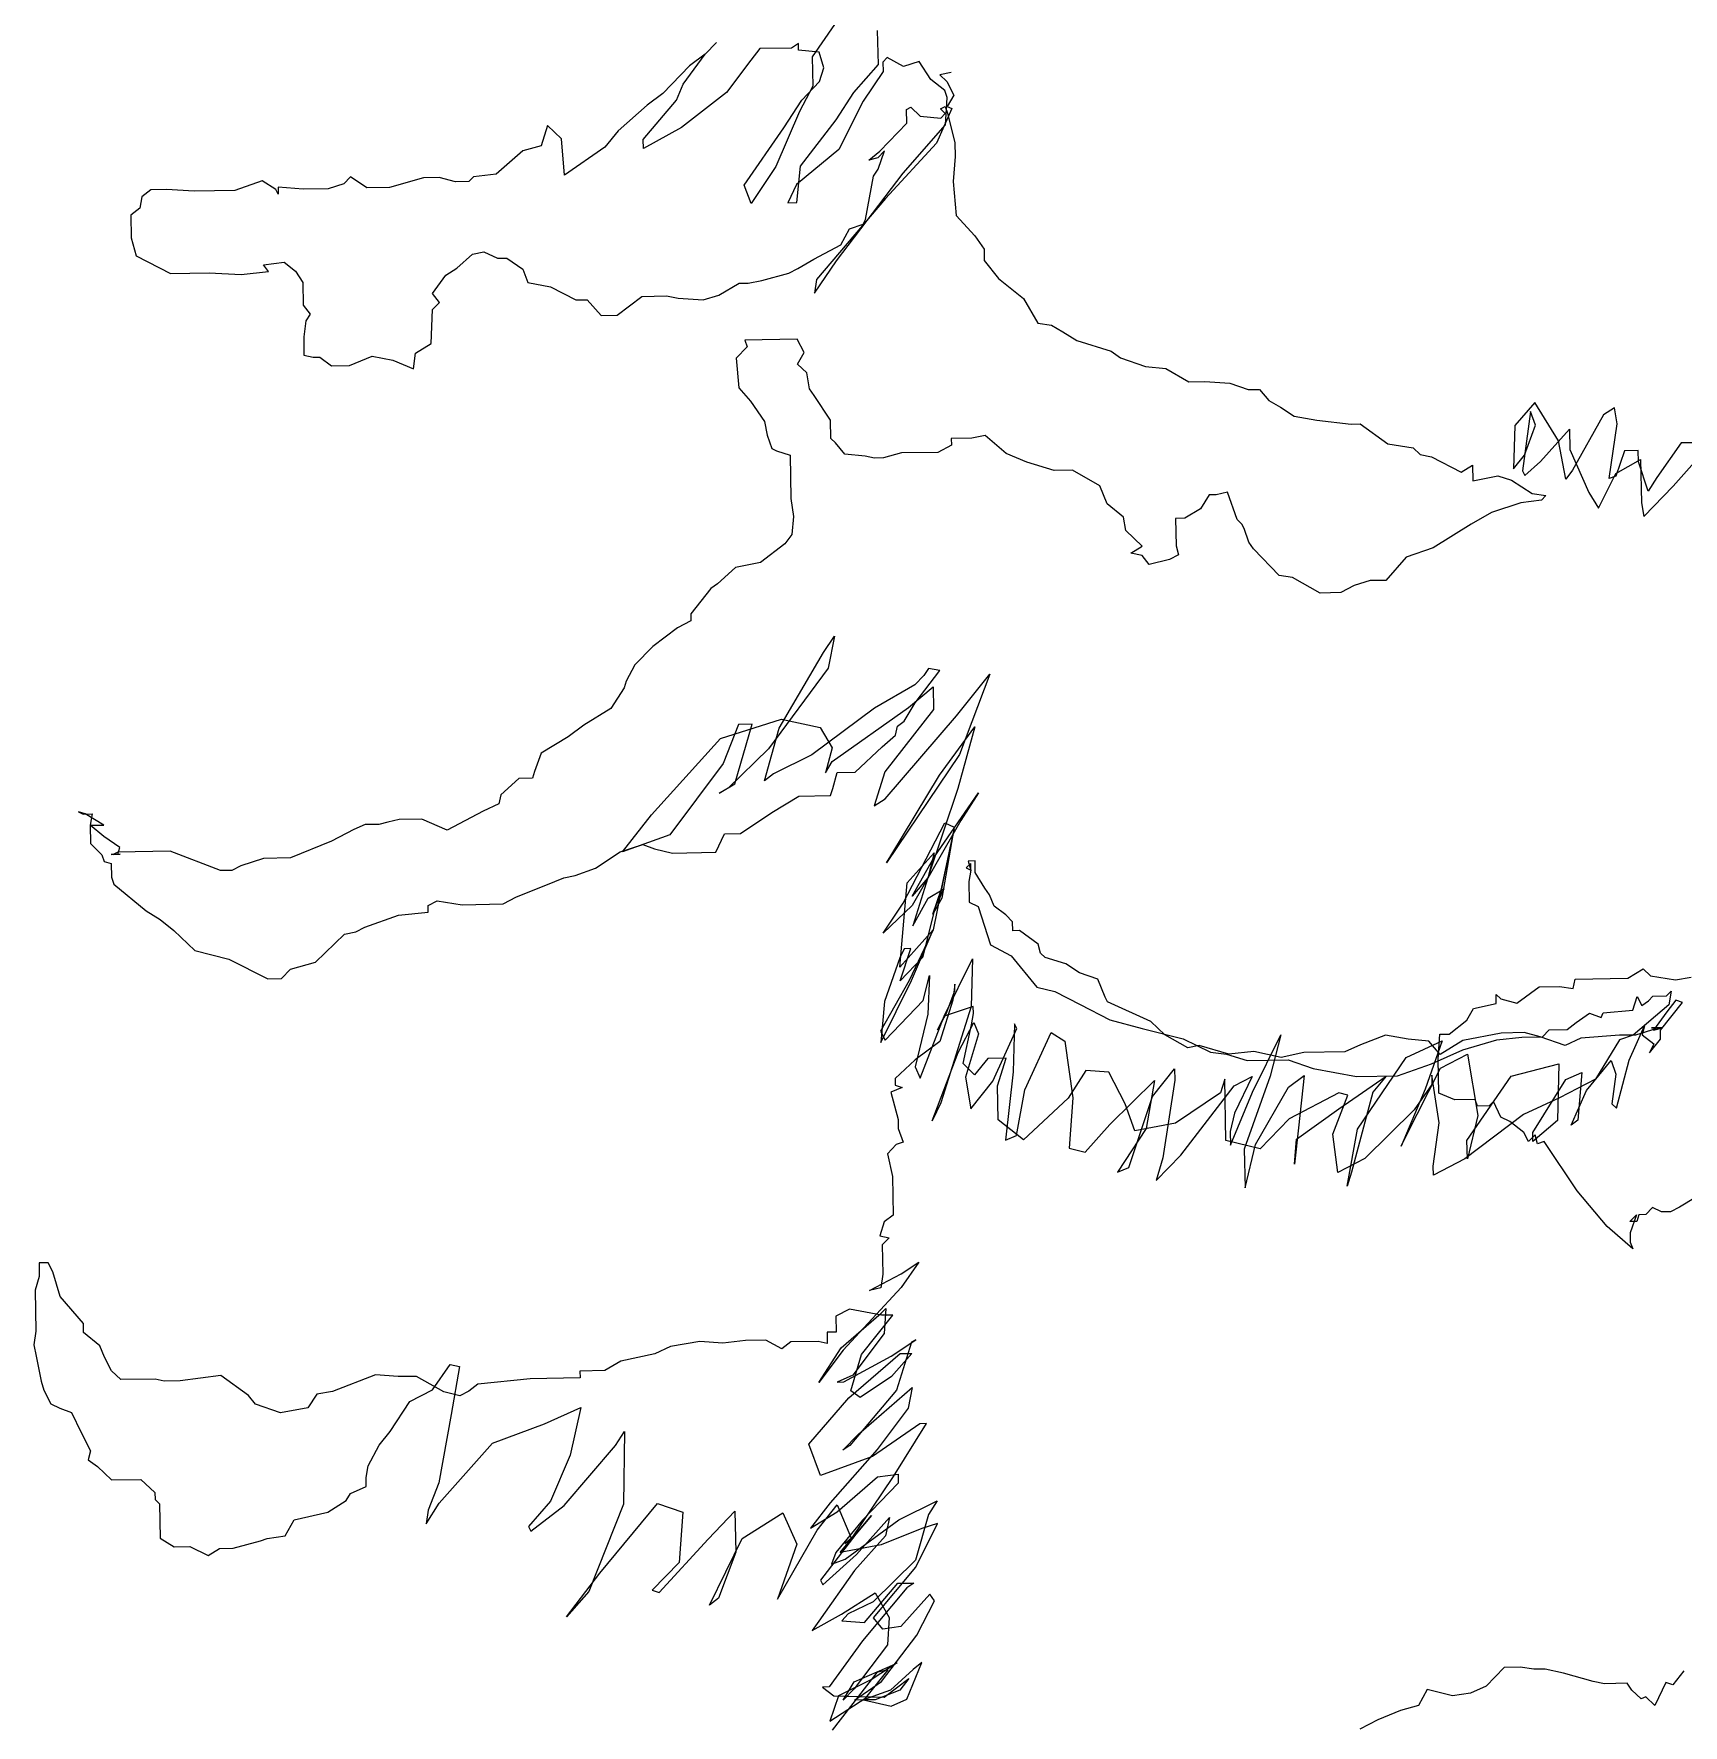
# Model space of a CAD drawing. Extents: x -685 to -403, y -500 to -144.
# Drawn here: x -637.6 to -505.9, y -365.4 to -230.3 of the extents above; entities that cross this region are included whole.
import ezdxf

# ---------------------------------------------------------------- set-up
doc = ezdxf.new("R2010")
doc.units = 0
doc.layers.get('0').update_dxf_attribs({"linetype": 'CONTINUOUS'})

msp = doc.modelspace()

# ---------------------------------------------------------------- linework, layer by layer
at = {"color": 0}
for p, q in [((-573.69, -229.6), (-575.46, -232.17)), ((-570.18, -232.8), (-570.24, -230.08)), ((-585.77, -234.37), (-584, -231.97)), ((-584, -231.97), (-585.25, -232.9)), ((-583.11, -231.05), (-584, -231.97)), ((-584, -231.97), (-583.11, -231.05)), ((-579.65, -231.53), (-580.36, -232.45)), ((-577.11, -231.48), (-579.65, -231.53)), ((-576.57, -231.11), (-577.11, -231.48)), ((-576.56, -231.65), (-576.57, -231.11)), ((-574.92, -231.8), (-576.56, -231.65)), ((-575.46, -232.17), (-575.42, -234.53)), ((-574.54, -233.07), (-574.92, -231.8)), ((-569.47, -232.24), (-569.83, -232.61)), ((-568.18, -232.95), (-569.47, -232.24)), ((-585.25, -232.9), (-587.39, -235.12)), ((-580.36, -232.45), (-582.31, -235.03)), ((-574.88, -234.16), (-574.54, -233.07)), ((-572.14, -235.02), (-570.18, -232.8)), ((-569.81, -233.34), (-571.4, -235.73)), ((-569.83, -232.61), (-569.81, -233.34)), ((-566.92, -232.56), (-568.18, -232.95)), ((-565.99, -233.99), (-566.92, -232.56)), ((-564.36, -233.42), (-565.27, -233.62)), ((-586.29, -235.65), (-585.77, -234.37)), ((-575.42, -234.53), (-576.47, -236.55)), ((-576.3, -235.64), (-574.88, -234.16)), ((-564.88, -234.88), (-565.99, -233.99)), ((-565.27, -233.62), (-564.71, -234.15)), ((-564.69, -235.42), (-564.88, -234.88)), ((-564.71, -234.15), (-564.15, -235.23)), ((-588.64, -236.05), (-590.96, -238.09)), ((-588.95, -238.78), (-586.29, -235.65)), ((-587.39, -235.12), (-588.64, -236.05)), ((-582.31, -235.03), (-585.89, -237.82)), ((-577.72, -237.85), (-576.3, -235.64)), ((-573.55, -237.22), (-572.14, -235.02)), ((-571.4, -235.73), (-573.33, -239.58)), ((-567.94, -236.39), (-567.58, -236.2)), ((-567.58, -236.2), (-566.84, -236.91)), ((-565.22, -236.34), (-564.86, -236.15)), ((-564.86, -236.15), (-564.66, -236.69)), ((-564.83, -237.6), (-564.69, -235.42)), ((-564.15, -235.23), (-564.68, -236.15)), ((-564.68, -236.15), (-564.31, -236.32)), ((-576.47, -236.55), (-578.38, -240.94)), ((-576.39, -240.91), (-573.55, -237.22)), ((-570.06, -239.7), (-567.92, -237.48)), ((-568.21, -241.48), (-564.83, -237.6)), ((-567.92, -237.48), (-567.94, -236.39)), ((-566.84, -236.91), (-565.2, -237.07)), ((-564.31, -236.32), (-565.53, -239.07)), ((-564.85, -236.7), (-565.22, -236.34)), ((-565.2, -237.07), (-564.85, -236.7)), ((-564.66, -236.69), (-564.08, -239.04)), ((-596.6, -237.66), (-597.11, -239.3)), ((-595.49, -238.72), (-596.6, -237.66)), ((-595.25, -241.62), (-595.49, -238.72)), ((-590.96, -238.09), (-592.03, -239.39)), ((-588.94, -239.51), (-588.95, -238.78)), ((-585.89, -237.82), (-588.94, -239.51)), ((-580.9, -242.44), (-577.72, -237.85)), ((-598.56, -239.69), (-600.7, -241.55)), ((-597.11, -239.3), (-598.56, -239.69)), ((-592.03, -239.39), (-595.25, -241.62)), ((-573.33, -239.58), (-576.72, -242.37)), ((-570.95, -240.44), (-570.06, -239.7)), ((-570.23, -240.25), (-570.95, -240.44)), ((-569.69, -239.69), (-570.23, -240.25)), ((-570.21, -241.15), (-569.69, -239.69)), ((-565.53, -239.07), (-569.62, -243.5)), ((-564.06, -240.13), (-564.2, -242.13)), ((-564.08, -239.04), (-564.06, -240.13)), ((-600.7, -241.55), (-602.51, -241.76)), ((-578.38, -240.94), (-580.33, -243.89)), ((-576.7, -243.82), (-576.39, -240.91)), ((-573.52, -248.48), (-568.21, -241.48)), ((-570.56, -241.71), (-570.21, -241.15)), ((-628.28, -242.79), (-628.99, -243.35)), ((-627.01, -242.77), (-628.28, -242.79)), ((-624.82, -242.91), (-627.01, -242.77)), ((-621.56, -242.85), (-624.82, -242.91)), ((-619.39, -242.08), (-621.56, -242.85)), ((-618.29, -242.78), (-619.39, -242.08)), ((-618.1, -243.14), (-618.29, -242.78)), ((-618.11, -242.6), (-618.1, -243.14)), ((-616.11, -242.74), (-618.11, -242.6)), ((-614.12, -242.71), (-616.11, -242.74)), ((-612.85, -242.32), (-614.12, -242.71)), ((-612.32, -241.76), (-612.85, -242.32)), ((-611.03, -242.65), (-612.32, -241.76)), ((-609.22, -242.61), (-611.03, -242.65)), ((-606.51, -241.84), (-609.22, -242.61)), ((-605.24, -241.81), (-606.51, -241.84)), ((-603.96, -242.15), (-605.24, -241.81)), ((-602.87, -242.13), (-603.96, -242.15)), ((-602.51, -241.76), (-602.87, -242.13)), ((-580.33, -243.89), (-580.9, -242.44)), ((-576.72, -242.37), (-577.42, -243.83)), ((-571.22, -245.17), (-570.56, -241.71)), ((-564.2, -242.13), (-563.97, -244.85)), ((-629.16, -244.26), (-629.87, -244.82)), ((-628.99, -243.35), (-629.16, -244.26)), ((-577.42, -243.83), (-576.7, -243.82)), ((-569.62, -243.5), (-575.13, -249.96)), ((-629.87, -244.82), (-629.84, -246.63)), ((-572.48, -245.92), (-571.4, -245.53)), ((-571.4, -245.53), (-571.22, -245.17)), ((-563.97, -244.85), (-562.48, -246.46)), ((-629.84, -246.63), (-629.45, -248.08)), ((-573.18, -247.2), (-572.48, -245.92)), ((-562.48, -246.46), (-561.74, -247.53)), ((-629.45, -248.08), (-626.7, -249.48)), ((-603.83, -249.05), (-602.58, -247.93)), ((-602.58, -247.93), (-601.68, -247.74)), ((-601.68, -247.74), (-600.58, -248.26)), ((-600.58, -248.26), (-599.85, -248.25)), ((-599.85, -248.25), (-598.56, -249.13)), ((-576.6, -249.08), (-575.34, -248.33)), ((-575.34, -248.33), (-573.18, -247.2)), ((-561.74, -247.53), (-561.72, -248.44)), ((-561.72, -248.44), (-560.6, -249.87)), ((-626.7, -249.48), (-623.61, -249.42)), ((-623.61, -249.42), (-621.07, -249.55)), ((-621.07, -249.55), (-618.89, -249.33)), ((-619.27, -248.79), (-617.64, -248.58)), ((-618.89, -249.33), (-619.27, -248.79)), ((-617.64, -248.58), (-616.72, -249.29)), ((-616.72, -249.29), (-616.15, -250.19)), ((-605.79, -251.08), (-604.73, -249.61)), ((-604.73, -249.61), (-603.83, -249.05)), ((-598.56, -249.13), (-598.18, -250.21)), ((-579.48, -250.04), (-577.32, -249.46)), ((-577.32, -249.46), (-576.6, -249.08)), ((-575.29, -251.05), (-573.52, -248.48)), ((-616.15, -250.19), (-616.12, -252)), ((-605.23, -251.8), (-605.79, -251.08)), ((-598.18, -250.21), (-596.36, -250.54)), ((-596.36, -250.54), (-594.34, -251.59)), ((-582.91, -251.2), (-581.29, -250.26)), ((-581.29, -250.26), (-580.57, -250.24)), ((-580.57, -250.24), (-579.48, -250.04)), ((-575.13, -249.96), (-575.29, -251.05)), ((-560.6, -249.87), (-558.58, -251.47)), ((-616.12, -252), (-615.56, -252.72)), ((-605.9, -255.08), (-605.77, -252.35)), ((-605.77, -252.35), (-605.23, -251.8)), ((-594.34, -251.59), (-593.43, -251.58)), ((-593.43, -251.58), (-592.32, -252.83)), ((-591.05, -252.8), (-589.08, -251.31)), ((-589.08, -251.31), (-587.09, -251.27)), ((-587.09, -251.27), (-586.17, -251.44)), ((-586.17, -251.44), (-584.17, -251.58)), ((-584.17, -251.58), (-582.91, -251.2)), ((-558.58, -251.47), (-557.45, -253.44)), ((-615.91, -253.27), (-616.07, -254.54)), ((-615.56, -252.72), (-615.91, -253.27)), ((-592.32, -252.83), (-591.05, -252.8)), ((-557.45, -253.44), (-556.36, -253.6)), ((-556.36, -253.6), (-555.44, -254.13)), ((-616.07, -254.54), (-616.05, -255.99)), ((-607.15, -255.83), (-605.9, -255.08)), ((-576.67, -254.71), (-580.85, -254.79)), ((-580.85, -254.79), (-580.65, -255.33)), ((-576.11, -255.79), (-576.67, -254.71)), ((-555.44, -254.13), (-554.34, -254.84)), ((-554.34, -254.84), (-551.6, -255.69)), ((-616.05, -255.99), (-615.32, -256.16)), ((-615.32, -256.16), (-614.77, -256.15)), ((-614.77, -256.15), (-613.85, -256.86)), ((-612.4, -256.83), (-610.6, -256.07)), ((-610.6, -256.07), (-608.96, -256.41)), ((-608.96, -256.41), (-607.31, -257.1)), ((-607.31, -257.1), (-607.15, -255.83)), ((-580.65, -255.33), (-581.54, -256.25)), ((-581.54, -256.25), (-581.32, -258.61)), ((-576.63, -256.71), (-576.11, -255.79)), ((-551.6, -255.69), (-550.86, -256.22)), ((-550.86, -256.22), (-548.85, -256.91)), ((-613.85, -256.86), (-612.4, -256.83)), ((-575.89, -257.42), (-576.63, -256.71)), ((-575.69, -258.69), (-575.89, -257.42)), ((-548.85, -256.91), (-547.22, -257.06)), ((-547.22, -257.06), (-545.38, -258.12)), ((-581.32, -258.61), (-580.39, -259.68)), ((-575.32, -259.22), (-575.69, -258.69)), ((-574.01, -261.2), (-575.32, -259.22)), ((-545.38, -258.12), (-544.11, -258.09)), ((-544.11, -258.09), (-542.11, -258.24)), ((-542.11, -258.24), (-540.65, -258.75)), ((-540.65, -258.75), (-539.74, -258.74)), ((-539.74, -258.74), (-539, -259.63)), ((-580.39, -259.68), (-579.27, -261.3)), ((-539, -259.63), (-538.08, -260.16)), ((-538.08, -260.16), (-536.98, -260.86)), ((-517.75, -259.78), (-519.35, -261.62)), ((-518.1, -260.51), (-518.74, -265.24)), ((-517.72, -261.59), (-518.1, -260.51)), ((-515.88, -262.83), (-517.75, -259.78)), ((-511.39, -260.2), (-512.29, -260.76)), ((-511.19, -261.47), (-511.39, -260.2)), ((-579.27, -261.3), (-579.07, -262.38)), ((-573.98, -262.65), (-574.01, -261.2)), ((-536.98, -260.86), (-535.16, -261.19)), ((-535.16, -261.19), (-532.43, -261.5)), ((-532.43, -261.5), (-531.7, -261.49)), ((-531.7, -261.49), (-529.49, -263.08)), ((-519.35, -261.62), (-519.47, -265.07)), ((-518.58, -263.97), (-517.72, -261.59)), ((-517.3, -264.49), (-514.99, -261.9)), ((-514.99, -261.9), (-514.96, -263.54)), ((-512.29, -260.76), (-514.75, -265.17)), ((-511.83, -265.84), (-511.19, -261.47)), ((-579.07, -262.38), (-578.69, -263.46)), ((-573.61, -263), (-573.98, -262.65)), ((-572.87, -263.9), (-573.61, -263)), ((-564.35, -263.19), (-565.43, -263.76)), ((-562.73, -262.62), (-564.36, -262.65)), ((-564.36, -262.65), (-564.35, -263.19)), ((-561.64, -262.42), (-562.73, -262.62)), ((-559.98, -263.84), (-561.64, -262.42)), ((-529.49, -263.08), (-527.49, -263.41)), ((-515.28, -265.9), (-515.88, -262.83)), ((-506.07, -263.01), (-508.02, -265.77)), ((-505.17, -262.99), (-506.07, -263.01)), ((-578.69, -263.46), (-578.32, -263.64)), ((-578.32, -263.64), (-577.22, -263.98)), ((-577.22, -263.98), (-577.16, -267.43)), ((-571.23, -264.05), (-572.87, -263.9)), ((-570.5, -264.22), (-571.23, -264.05)), ((-569.78, -264.2), (-570.5, -264.22)), ((-568.33, -263.81), (-569.78, -264.2)), ((-565.43, -263.76), (-568.33, -263.81)), ((-558.33, -264.53), (-559.98, -263.84)), ((-556.14, -265.22), (-558.33, -264.53)), ((-527.49, -263.41), (-526.93, -263.94)), ((-526.93, -263.94), (-526.02, -264.11)), ((-526.02, -264.11), (-523.64, -265.33)), ((-519.47, -265.07), (-518.58, -263.97)), ((-518.55, -265.6), (-517.3, -264.49)), ((-514.96, -263.54), (-513.44, -266.96)), ((-510.6, -263.64), (-511.29, -265.65)), ((-511.29, -265.46), (-509.32, -264.34)), ((-509.51, -263.62), (-510.6, -263.64)), ((-509.49, -264.52), (-509.51, -263.62)), ((-508.72, -266.87), (-509.49, -264.52)), ((-509.32, -264.34), (-509.25, -267.79)), ((-506.73, -266.47), (-504.6, -264.07)), ((-554.69, -265.19), (-556.14, -265.22)), ((-552.49, -266.42), (-554.69, -265.19)), ((-523.64, -265.33), (-522.74, -264.77)), ((-522.74, -264.77), (-522.72, -266.04)), ((-522.72, -266.04), (-520.73, -265.64)), ((-520.73, -265.64), (-519.63, -265.98)), ((-519.63, -265.98), (-517.98, -267.04)), ((-518.74, -265.24), (-518.55, -265.6)), ((-514.75, -265.17), (-515.28, -265.9)), ((-512.69, -268.21), (-511.29, -265.46)), ((-511.29, -265.65), (-511.83, -265.84)), ((-508.02, -265.77), (-508.72, -266.87)), ((-551.92, -267.86), (-552.49, -266.42)), ((-543.76, -267.16), (-544.46, -268.27)), ((-543.21, -267.15), (-543.76, -267.16)), ((-542.31, -266.95), (-543.21, -267.15)), ((-541.54, -269.12), (-542.31, -266.95)), ((-517.98, -267.04), (-516.89, -267.2)), ((-516.89, -267.2), (-517.24, -267.57)), ((-513.44, -266.96), (-512.69, -268.21)), ((-509.05, -268.87), (-506.73, -266.47)), ((-577.16, -267.43), (-576.95, -268.88)), ((-550.62, -268.93), (-551.92, -267.86)), ((-544.46, -268.27), (-545.72, -269.02)), ((-521.22, -268.56), (-522.84, -269.49)), ((-518.87, -267.79), (-521.22, -268.56)), ((-517.24, -267.57), (-518.87, -267.79)), ((-509.25, -267.79), (-509.05, -268.87)), ((-576.95, -268.88), (-577.1, -270.33)), ((-550.42, -270.01), (-550.62, -268.93)), ((-549.13, -271.26), (-550.42, -270.01)), ((-545.72, -269.02), (-546.45, -269.03)), ((-546.45, -269.03), (-546.41, -271.21)), ((-541.17, -269.48), (-541.54, -269.12)), ((-540.98, -269.83), (-541.17, -269.48)), ((-540.6, -270.92), (-540.98, -269.83)), ((-522.84, -269.49), (-525.89, -271.37)), ((-577.64, -271.07), (-579.6, -272.56)), ((-577.1, -270.33), (-577.64, -271.07)), ((-550.03, -271.82), (-549.13, -271.26)), ((-546.41, -271.21), (-546.21, -271.93)), ((-540.23, -271.45), (-540.6, -270.92)), ((-525.89, -271.37), (-528.05, -272.13)), ((-579.6, -272.56), (-581.59, -272.96)), ((-549.11, -271.98), (-550.03, -271.82)), ((-548.56, -272.7), (-549.11, -271.98)), ((-546.93, -272.31), (-548.56, -272.7)), ((-546.21, -271.93), (-546.93, -272.31)), ((-538.19, -273.59), (-540.23, -271.45)), ((-528.05, -272.13), (-529.65, -273.98)), ((-581.59, -272.96), (-583.02, -274.26)), ((-537.1, -273.76), (-538.19, -273.59)), ((-534.9, -274.99), (-537.1, -273.76)), ((-530.92, -274), (-532.18, -274.39)), ((-529.65, -273.98), (-530.92, -274)), ((-583.56, -274.63), (-585.16, -276.66)), ((-583.02, -274.26), (-583.56, -274.63)), ((-533.26, -274.95), (-534.9, -274.99)), ((-532.18, -274.39), (-533.26, -274.95)), ((-585.16, -276.66), (-585.15, -277.2)), ((-586.22, -277.77), (-588.19, -279.26)), ((-585.15, -277.2), (-586.22, -277.77)), ((-588.19, -279.26), (-589.62, -280.73)), ((-574.57, -279.73), (-573.68, -278.44)), ((-573.68, -278.44), (-574.18, -280.99)), ((-589.62, -280.73), (-590.32, -282.02)), ((-578.09, -285.78), (-574.57, -279.73)), ((-590.32, -282.02), (-590.49, -282.57)), ((-574.18, -280.99), (-578.96, -287.43)), ((-566.54, -281.57), (-567.26, -282.31)), ((-567.23, -283.76), (-565.28, -281.18)), ((-566.19, -281.02), (-566.54, -281.57)), ((-565.28, -281.18), (-566.19, -281.02)), ((-563.94, -284.79), (-561.28, -281.47)), ((-561.28, -281.47), (-563.7, -287.87)), ((-590.49, -282.57), (-591.55, -284.22)), ((-567.26, -282.31), (-570.49, -284.19)), ((-567.77, -284.14), (-565.8, -282.47)), ((-565.8, -282.47), (-565.77, -284.28)), ((-591.55, -284.22), (-593.7, -285.53)), ((-570.49, -284.19), (-575.5, -287.91)), ((-573.86, -288.43), (-567.77, -284.14)), ((-565.77, -284.28), (-569.67, -289.26)), ((-569.63, -291.43), (-563.94, -284.79)), ((-568.11, -285.23), (-567.23, -283.76)), ((-593.7, -285.53), (-594.96, -286.46)), ((-582.79, -286.6), (-577.92, -285.05)), ((-581.36, -285.48), (-582.57, -288.59)), ((-581.63, -290.21), (-580.27, -285.46)), ((-580.27, -285.46), (-581.36, -285.48)), ((-579.28, -289.98), (-578.09, -285.78)), ((-577.92, -285.05), (-574.82, -285.72)), ((-574.82, -285.72), (-573.88, -287.34)), ((-568.82, -286.33), (-568.65, -285.61)), ((-568.65, -285.61), (-568.11, -285.23)), ((-565.31, -289.54), (-562.47, -285.67)), ((-562.47, -285.67), (-563.83, -290.6)), ((-594.96, -286.46), (-597.11, -287.77)), ((-588.3, -292.69), (-582.79, -286.6)), ((-578.96, -287.43), (-582.17, -290.58)), ((-573.88, -287.34), (-574.39, -289.34)), ((-572.03, -289.3), (-569.89, -287.26)), ((-569.89, -287.26), (-568.82, -286.33)), ((-597.11, -287.77), (-597.63, -289.24)), ((-582.57, -288.59), (-586.82, -294.3)), ((-575.5, -287.91), (-578.56, -289.42)), ((-574.39, -289.34), (-573.86, -288.43)), ((-563.7, -287.87), (-569.53, -296.52)), ((-598.89, -289.8), (-600.32, -291.1)), ((-597.8, -289.78), (-598.89, -289.8)), ((-597.63, -289.24), (-597.8, -289.78)), ((-582.89, -290.96), (-581.63, -290.21)), ((-578.56, -289.42), (-579.28, -289.98)), ((-573.82, -290.6), (-573.48, -289.33)), ((-573.48, -289.33), (-572.03, -289.3)), ((-569.67, -289.26), (-570.52, -291.99)), ((-569.18, -295.96), (-565.31, -289.54)), ((-600.32, -291.1), (-600.48, -291.83)), ((-582.17, -290.58), (-582.89, -290.96)), ((-578.68, -292.51), (-576.53, -291.2)), ((-576.53, -291.2), (-573.99, -291.15)), ((-573.99, -291.15), (-573.82, -290.6)), ((-570.52, -291.99), (-569.63, -291.43)), ((-563.83, -290.6), (-566.24, -297.72)), ((-565.73, -296.08), (-562.19, -290.93)), ((-562.19, -290.93), (-563.6, -293.14)), ((-634.06, -292.46), (-633.69, -292.64)), ((-633.51, -292.63), (-634.06, -292.46)), ((-633.69, -292.64), (-632.97, -292.62)), ((-632.04, -293.51), (-633.51, -292.63)), ((-632.97, -292.62), (-633.13, -293.53)), ((-601.74, -292.4), (-604.62, -293.91)), ((-600.48, -291.83), (-601.74, -292.4)), ((-590.61, -295.64), (-588.3, -292.69)), ((-581.2, -294.19), (-578.68, -292.51)), ((-633.13, -293.53), (-632.04, -293.51)), ((-633.13, -293.53), (-633.1, -294.99)), ((-632.03, -294.42), (-633.13, -293.53)), ((-612.07, -293.86), (-613.86, -294.81)), ((-611.16, -293.48), (-612.07, -293.86)), ((-610.08, -293.46), (-611.16, -293.48)), ((-609.35, -293.27), (-610.08, -293.46)), ((-608.45, -293.07), (-609.35, -293.27)), ((-606.63, -293.04), (-608.45, -293.07)), ((-604.62, -293.91), (-606.63, -293.04)), ((-586.82, -294.3), (-590.61, -295.64)), ((-583.16, -295.68), (-582.47, -294.22)), ((-582.47, -294.22), (-581.2, -294.19)), ((-568.2, -299.76), (-564.87, -293.34)), ((-563.6, -293.14), (-567.47, -299.93)), ((-565.14, -298.61), (-564.14, -293.87)), ((-564.14, -293.69), (-565.12, -299.34)), ((-564.87, -293.34), (-564.14, -293.69)), ((-564.14, -293.87), (-564.47, -295.33)), ((-633.1, -294.99), (-632.18, -295.88)), ((-630.74, -295.31), (-632.03, -294.42)), ((-630.91, -295.67), (-631.27, -295.86)), ((-630.91, -295.85), (-630.74, -295.31)), ((-626.74, -295.59), (-630.91, -295.67)), ((-622.72, -297.15), (-626.74, -295.59)), ((-613.86, -294.81), (-617.11, -296.14)), ((-592.76, -296.95), (-590.79, -295.64)), ((-590.79, -295.64), (-588.99, -295.07)), ((-588.99, -295.07), (-588.07, -295.41)), ((-588.07, -295.41), (-586.61, -295.75)), ((-586.61, -295.75), (-583.16, -295.68)), ((-564.47, -295.33), (-565.8, -301.89)), ((-632.18, -295.88), (-631.99, -296.42)), ((-631.99, -296.42), (-631.44, -296.59)), ((-631.45, -295.86), (-630.91, -295.85)), ((-630.73, -295.85), (-631.45, -295.86)), ((-631.44, -296.59), (-631.42, -297.68)), ((-631.27, -295.86), (-630.73, -295.85)), ((-621.09, -296.76), (-621.81, -297.13)), ((-619.28, -296.18), (-621.09, -296.76)), ((-617.11, -296.14), (-619.28, -296.18)), ((-594.39, -297.53), (-592.76, -296.95)), ((-569.53, -296.52), (-569.18, -295.96)), ((-567.87, -298.12), (-565.73, -295.72)), ((-567.48, -299.2), (-565.73, -296.08)), ((-565.73, -295.72), (-566.24, -297.72)), ((-562.81, -296.57), (-563.17, -296.94)), ((-563.17, -296.94), (-562.8, -297.11)), ((-562.45, -296.38), (-563, -296.39)), ((-563, -296.39), (-562.8, -297.11)), ((-562.8, -297.11), (-562.81, -296.57)), ((-562.44, -297.29), (-562.45, -296.38)), ((-631.42, -297.68), (-631.23, -298.22)), ((-631.23, -298.22), (-628.65, -300.35)), ((-621.81, -297.13), (-622.72, -297.15)), ((-599.07, -299.25), (-596.73, -298.3)), ((-596.73, -298.3), (-595.29, -297.73)), ((-595.29, -297.73), (-594.39, -297.53)), ((-568.47, -304.85), (-567.87, -298.12)), ((-566.24, -297.72), (-567.48, -299.2)), ((-566.24, -297.72), (-567.44, -301.56)), ((-562.8, -297.11), (-562.97, -298.03)), ((-562.97, -298.03), (-562.94, -299.66)), ((-561.69, -298.55), (-562.44, -297.29)), ((-606.14, -299.93), (-605.42, -299.55)), ((-605.42, -299.55), (-603.42, -299.88)), ((-600.15, -299.81), (-599.07, -299.25)), ((-569.79, -302.15), (-568.2, -299.76)), ((-567.44, -301.56), (-566.21, -299.36)), ((-566.21, -299.36), (-564.95, -298.61)), ((-565.82, -300.62), (-565.14, -298.61)), ((-565.12, -299.34), (-565.82, -300.62)), ((-564.95, -298.61), (-565.65, -300.07)), ((-562.94, -299.66), (-562.2, -300.01)), ((-561.31, -299.08), (-561.69, -298.55)), ((-560.93, -299.98), (-561.31, -299.08)), ((-628.65, -300.35), (-627.54, -301.05)), ((-627.54, -301.05), (-626.44, -301.94)), ((-611.19, -301.66), (-608.49, -300.7)), ((-608.49, -300.7), (-606.13, -300.47)), ((-606.13, -300.47), (-606.14, -299.93)), ((-603.42, -299.88), (-600.15, -299.81)), ((-567.47, -299.93), (-569.79, -302.15)), ((-565.65, -300.07), (-566.67, -304.09)), ((-562.2, -300.01), (-561.24, -303.08)), ((-560.01, -300.69), (-560.93, -299.98)), ((-559.46, -301.23), (-560.01, -300.69)), ((-626.44, -301.94), (-624.77, -303.54)), ((-615.13, -304.45), (-612.82, -302.23)), ((-612.82, -302.23), (-611.91, -302.03)), ((-611.91, -302.03), (-611.19, -301.66)), ((-565.8, -301.89), (-568.47, -304.85)), ((-565.8, -301.89), (-567.72, -305.92)), ((-567.54, -305.92), (-565.8, -301.89)), ((-559.44, -301.95), (-559.46, -301.23)), ((-558.9, -301.94), (-559.44, -301.95)), ((-557.43, -303.01), (-558.9, -301.94)), ((-624.77, -303.54), (-622.04, -304.22)), ((-568.13, -303.39), (-568.48, -304.12)), ((-568.45, -305.94), (-567.59, -303.38)), ((-567.59, -303.38), (-568.13, -303.39)), ((-561.24, -303.08), (-559.59, -303.95)), ((-557.23, -303.73), (-557.43, -303.01)), ((-556.86, -304.08), (-557.23, -303.73)), ((-622.04, -304.22), (-618.92, -305.79)), ((-617.83, -305.77), (-617.12, -305.03)), ((-617.12, -305.03), (-615.13, -304.45)), ((-568.48, -304.12), (-569.69, -307.59)), ((-566.67, -304.09), (-568.45, -305.94)), ((-564.94, -308.77), (-562.67, -304.19)), ((-562.67, -304.19), (-562.78, -308.01)), ((-559.59, -303.95), (-557.54, -306.46)), ((-555.22, -304.6), (-556.86, -304.08)), ((-554.12, -305.3), (-555.22, -304.6)), ((-510.35, -305.75), (-509.1, -305)), ((-509.1, -305), (-508.54, -305.54)), ((-618.92, -305.79), (-617.83, -305.77)), ((-567.72, -305.92), (-570.01, -309.96)), ((-569.99, -310.87), (-567.54, -305.92)), ((-566.6, -307.53), (-566.09, -305.53)), ((-566.09, -305.53), (-566.22, -308.62)), ((-564.08, -306.22), (-564.24, -307.49)), ((-564.07, -306.76), (-564.08, -306.22)), ((-557.54, -306.46), (-556.09, -306.79)), ((-552.65, -305.82), (-554.12, -305.3)), ((-552.08, -307.26), (-552.65, -305.82)), ((-519.21, -307.73), (-517.42, -306.43)), ((-517.42, -306.43), (-515.79, -306.4)), ((-515.79, -306.4), (-514.7, -306.56)), ((-514.7, -306.56), (-514.53, -305.83)), ((-514.53, -305.83), (-510.35, -305.75)), ((-508.54, -305.54), (-506.54, -305.86)), ((-506.54, -305.86), (-505.27, -305.66)), ((-569.69, -307.59), (-569.99, -310.87)), ((-569.63, -310.68), (-566.6, -307.53)), ((-564.24, -307.49), (-565.27, -310.78)), ((-564.77, -308.59), (-564.07, -306.76)), ((-556.09, -306.79), (-554.07, -307.84)), ((-554.07, -307.84), (-551.69, -309.07)), ((-551.89, -307.62), (-552.08, -307.26)), ((-548.42, -309.19), (-551.89, -307.62)), ((-522.65, -308.16), (-520.85, -307.76)), ((-520.86, -307.04), (-520.49, -307.39)), ((-520.85, -307.76), (-520.86, -307.04)), ((-520.49, -307.39), (-519.21, -307.73)), ((-509.94, -308.29), (-509.6, -307.19)), ((-509.6, -307.19), (-509.22, -307.91)), ((-509.22, -307.91), (-508.69, -307.54)), ((-508.69, -307.54), (-508.33, -307.17)), ((-508.33, -307.17), (-507.24, -307.15)), ((-507.73, -309.88), (-505.96, -307.67)), ((-507.24, -307.15), (-506.88, -306.78)), ((-506.51, -307.49), (-507.22, -308.42)), ((-506.88, -306.78), (-507.05, -307.87)), ((-505.96, -307.67), (-506.51, -307.49)), ((-566.22, -308.62), (-567.23, -312.81)), ((-566.85, -313.71), (-564.94, -308.77)), ((-565.47, -309.87), (-564.77, -308.59)), ((-564.94, -308.77), (-565.47, -309.87)), ((-562.78, -308.01), (-565.18, -315.68)), ((-562.6, -308), (-564.94, -308.77)), ((-562.75, -309.46), (-562.59, -308.55)), ((-562.59, -308.55), (-562.6, -308)), ((-551.69, -309.07), (-549.13, -309.75)), ((-547.31, -310.26), (-548.42, -309.19)), ((-524.61, -310.2), (-523.18, -309.08)), ((-523.18, -309.08), (-522.65, -308.16)), ((-514.46, -309.28), (-513.39, -308.53)), ((-513.39, -308.53), (-512.47, -308.88)), ((-512.47, -308.88), (-512.3, -308.51)), ((-512.3, -308.51), (-509.94, -308.29)), ((-507.05, -307.87), (-509.91, -310.28)), ((-507.22, -308.42), (-508.28, -309.89)), ((-570.01, -309.96), (-569.63, -310.68)), ((-563.8, -311.66), (-562.57, -309.27)), ((-563.42, -312.56), (-562.75, -309.46)), ((-562.19, -310.18), (-563.22, -313.64)), ((-562.57, -309.27), (-562.19, -310.18)), ((-561.03, -313.97), (-559.12, -309.75)), ((-559.3, -309.39), (-559.41, -313.21)), ((-559.12, -309.75), (-559.3, -309.39)), ((-558.48, -314.64), (-556.39, -310.07)), ((-556.39, -310.07), (-555.28, -310.77)), ((-549.13, -309.75), (-545.85, -310.59)), ((-545.47, -311.31), (-547.31, -310.26)), ((-540.32, -314.85), (-538.05, -310.27)), ((-538.05, -310.27), (-538.89, -313.55)), ((-529.69, -310.29), (-531.68, -311.05)), ((-527.87, -310.62), (-529.69, -310.29)), ((-525.48, -312.21), (-525.34, -310.21)), ((-525.34, -310.21), (-524.61, -310.2)), ((-520.44, -310.12), (-523.51, -310.72)), ((-520.79, -310.67), (-518.8, -310.45)), ((-518.62, -310.08), (-520.44, -310.12)), ((-518.8, -310.45), (-517.16, -310.42)), ((-517.35, -310.42), (-518.62, -310.08)), ((-515.34, -311.11), (-517.35, -310.42)), ((-517.16, -310.42), (-516.63, -309.86)), ((-516.63, -309.86), (-515.18, -309.84)), ((-514.08, -310.54), (-515.34, -311.11)), ((-515.18, -309.84), (-514.46, -309.28)), ((-510.99, -310.3), (-514.08, -310.54)), ((-509.91, -310.28), (-510.99, -310.67)), ((-509.72, -310.28), (-510.99, -310.3)), ((-510.23, -312.29), (-509.01, -309.54)), ((-508.46, -309.89), (-509.72, -310.28)), ((-509.01, -309.54), (-509.18, -310.27)), ((-509.18, -310.27), (-508.26, -310.98)), ((-507.56, -309.69), (-508.46, -309.71)), ((-507.92, -309.7), (-508.46, -309.89)), ((-508.46, -309.71), (-507.92, -309.7)), ((-508.28, -309.89), (-507.56, -309.69)), ((-507.72, -310.6), (-507.73, -309.88)), ((-565.27, -310.78), (-567.24, -312.27)), ((-565.88, -317.14), (-563.8, -311.66)), ((-555.28, -310.77), (-554.65, -315.3)), ((-545.85, -310.59), (-543.65, -311.64)), ((-544.57, -311.11), (-545.47, -311.31)), ((-542.19, -311.8), (-544.57, -311.11)), ((-543.65, -311.64), (-542.37, -311.8)), ((-542.37, -311.8), (-540.73, -312.31)), ((-540.2, -311.58), (-542.19, -311.8)), ((-538.01, -312.08), (-540.2, -311.58)), ((-536.2, -311.68), (-538.01, -312.08)), ((-532.94, -311.62), (-536.2, -311.68)), ((-531.68, -311.05), (-532.94, -311.62)), ((-528.03, -312.07), (-525.15, -310.75)), ((-526.24, -310.77), (-527.87, -310.62)), ((-525.15, -310.75), (-526.53, -314.59)), ((-525.31, -311.84), (-526.24, -310.77)), ((-526.02, -312.58), (-523.5, -311.45)), ((-523.51, -310.72), (-525.31, -311.84)), ((-525.29, -312.93), (-523.13, -311.8)), ((-523.5, -311.45), (-520.79, -310.67)), ((-523.13, -311.8), (-522.31, -316.69)), ((-510.99, -310.67), (-512.93, -313.79)), ((-508.61, -311.71), (-507.72, -310.6)), ((-508.26, -310.98), (-508.61, -311.71)), ((-567.24, -312.27), (-568.85, -313.75)), ((-567.23, -312.81), (-566.85, -313.71)), ((-562.5, -313.45), (-563.42, -312.56)), ((-561.43, -312.16), (-562.5, -313.45)), ((-559.98, -312.13), (-561.43, -312.16)), ((-560.66, -314.32), (-559.98, -312.13)), ((-559.41, -313.21), (-560.04, -318.67)), ((-553.61, -313.1), (-555.02, -315.31)), ((-551.79, -313.25), (-553.61, -313.1)), ((-550.47, -315.76), (-551.79, -313.25)), ((-548.3, -315.18), (-546.53, -312.97)), ((-546.53, -312.97), (-546.51, -313.87)), ((-540.73, -312.31), (-537.46, -312.25)), ((-537.46, -312.25), (-535.45, -312.94)), ((-535.45, -312.94), (-531.99, -313.6)), ((-531.91, -317.78), (-528.03, -312.07)), ((-528.73, -313.54), (-526.02, -312.58)), ((-528.09, -318.43), (-525.29, -312.93)), ((-525.43, -314.93), (-525.48, -312.21)), ((-519.65, -313.55), (-515.85, -312.57)), ((-515.85, -312.57), (-515.95, -317.11)), ((-515.28, -313.83), (-514.02, -313.26)), ((-514.02, -313.26), (-514.32, -317.08)), ((-513.63, -314.71), (-511.68, -312.31)), ((-511.68, -312.31), (-511.3, -313.39)), ((-511.25, -316.12), (-510.23, -312.29)), ((-568.29, -314.47), (-569.19, -314.85)), ((-568.85, -313.75), (-568.83, -314.29)), ((-568.83, -314.29), (-568.29, -314.47)), ((-563.22, -313.64), (-562.81, -316.18)), ((-562.81, -316.18), (-561.03, -313.97)), ((-560.61, -317.04), (-560.66, -314.32)), ((-551.71, -317.42), (-548.14, -313.91)), ((-548.14, -313.91), (-548.8, -317.73)), ((-546.51, -313.87), (-547.48, -320.07)), ((-546.04, -319.86), (-541.78, -314.33)), ((-542.52, -313.8), (-542.86, -314.9)), ((-542.43, -318.7), (-542.52, -313.8)), ((-541.78, -314.33), (-540.34, -313.58)), ((-540.34, -313.58), (-541.74, -316.51)), ((-538.89, -313.55), (-540.96, -319.4)), ((-540.06, -319.02), (-537.42, -314.43)), ((-537.42, -314.43), (-536.17, -313.5)), ((-536.17, -313.5), (-536.64, -317.68)), ((-533.4, -316.17), (-529.63, -313.56)), ((-531.99, -313.6), (-528.73, -313.54)), ((-529.63, -313.56), (-530.7, -314.85)), ((-526.53, -314.59), (-528.44, -319.16)), ((-525.99, -314.22), (-527.4, -316.24)), ((-526, -313.49), (-525.99, -314.22)), ((-525.39, -317.29), (-526, -313.49)), ((-523.18, -318.7), (-519.65, -313.55)), ((-517.93, -318.06), (-515.28, -313.83)), ((-512.93, -313.79), (-515.8, -315.29)), ((-511.3, -313.39), (-511.62, -315.76)), ((-569.19, -314.85), (-568.6, -317.01)), ((-565.18, -315.68), (-565.88, -317.14)), ((-559.14, -318.29), (-558.48, -314.64)), ((-555.02, -315.31), (-558.59, -318.64)), ((-554.65, -315.3), (-554.94, -319.3)), ((-549.7, -317.93), (-550.47, -315.76)), ((-550.19, -320.84), (-548.3, -315.18)), ((-542.86, -314.9), (-546.45, -317.32)), ((-542.06, -319.06), (-540.32, -314.85)), ((-533.42, -314.9), (-537.38, -316.97)), ((-533.9, -318.18), (-532.69, -315.07)), ((-532.69, -315.07), (-533.42, -314.9)), ((-530.7, -314.85), (-532.39, -321.23)), ((-524.15, -315.45), (-525.43, -314.93)), ((-522.52, -315.42), (-524.15, -315.45)), ((-522.33, -315.96), (-522.52, -315.42)), ((-521.42, -315.94), (-522.33, -315.96)), ((-521.06, -315.58), (-521.42, -315.94)), ((-520.49, -316.84), (-521.06, -315.58)), ((-515.8, -315.29), (-518.68, -316.62)), ((-514.85, -317.46), (-513.63, -314.71)), ((-511.62, -315.76), (-511.25, -316.12)), ((-568.6, -317.01), (-568.59, -317.74)), ((-558.59, -318.64), (-560.61, -317.04)), ((-541.74, -316.51), (-542.08, -317.97)), ((-537.38, -316.97), (-539.69, -319.37)), ((-536.8, -318.59), (-533.4, -316.17)), ((-527.4, -316.24), (-531.33, -320.13)), ((-525.87, -320.75), (-525.39, -317.29)), ((-518.68, -316.62), (-523.34, -320.16)), ((-522.31, -316.69), (-523.15, -320.15)), ((-519.76, -317.18), (-520.49, -316.84)), ((-518.65, -318.07), (-519.76, -317.18)), ((-515.95, -317.11), (-517.92, -318.78)), ((-514.32, -317.08), (-514.85, -317.46)), ((-568.59, -317.74), (-568.21, -318.82)), ((-560.04, -318.67), (-559.14, -318.29)), ((-553.67, -319.64), (-551.71, -317.42)), ((-548.8, -317.73), (-551.09, -321.22)), ((-546.45, -317.32), (-549.7, -317.93)), ((-542.08, -317.97), (-542.06, -319.06)), ((-536.64, -317.68), (-536.94, -320.59)), ((-536.94, -320.59), (-536.8, -318.59)), ((-533.48, -321.26), (-533.9, -318.18)), ((-532.74, -322.33), (-531.91, -317.78)), ((-528.44, -319.16), (-528.09, -318.43)), ((-518.28, -318.79), (-518.65, -318.07)), ((-517.74, -318.24), (-518.28, -318.79)), ((-517.92, -318.78), (-517.93, -318.06)), ((-517.55, -318.96), (-517.74, -318.24)), ((-568.75, -319.01), (-569.46, -319.75)), ((-569.46, -319.75), (-569.06, -321.56)), ((-568.21, -318.82), (-568.75, -319.01)), ((-554.94, -319.3), (-553.67, -319.64)), ((-547.99, -321.89), (-546.04, -319.86)), ((-539.69, -319.37), (-542.43, -318.7)), ((-540.96, -319.4), (-540.9, -322.48)), ((-540.9, -322.48), (-540.06, -319.02)), ((-523.15, -320.15), (-523.18, -318.7)), ((-517.01, -318.77), (-517.55, -318.96)), ((-514.39, -322.71), (-517.01, -318.77)), ((-551.09, -321.22), (-550.19, -320.84)), ((-547.48, -320.07), (-547.99, -321.89)), ((-531.33, -320.13), (-533.48, -321.26)), ((-532.39, -321.23), (-532.74, -322.33)), ((-525.85, -321.47), (-525.87, -320.75)), ((-523.34, -320.16), (-525.85, -321.47)), ((-569.06, -321.56), (-569, -324.65)), ((-511.98, -325.57), (-514.39, -322.71)), ((-508.38, -324.05), (-508.91, -324.61)), ((-507.64, -324.4), (-508.38, -324.05)), ((-506.2, -324.01), (-506.92, -324.39)), ((-504.94, -323.26), (-506.2, -324.01)), ((-569.72, -325.2), (-570.06, -326.3)), ((-569, -324.65), (-569.72, -325.2)), ((-510.17, -325.17), (-509.64, -324.62)), ((-509.63, -325.16), (-510.17, -325.17)), ((-509.64, -324.62), (-510.15, -326.08)), ((-509.45, -324.62), (-509.63, -325.16)), ((-508.91, -324.61), (-509.45, -324.62)), ((-506.92, -324.39), (-507.64, -324.4)), ((-570.06, -326.3), (-569.33, -326.47)), ((-569.33, -326.47), (-569.87, -327.02)), ((-509.95, -327.35), (-511.98, -325.57)), ((-510.15, -326.08), (-510.14, -326.81)), ((-569.87, -327.02), (-569.82, -329.38)), ((-510.14, -326.81), (-509.95, -327.35)), ((-636.47, -328.46), (-637.2, -328.47)), ((-637.2, -328.47), (-637.18, -329.56)), ((-636.09, -329.17), (-636.47, -328.46)), ((-635.51, -331.16), (-636.09, -329.17)), ((-570.89, -330.67), (-568.37, -329.35)), ((-569.82, -329.38), (-569.98, -330.47)), ((-568.37, -329.35), (-566.94, -328.42)), ((-566.94, -328.42), (-568.35, -330.44)), ((-637.18, -329.56), (-637.52, -330.65)), ((-637.52, -330.65), (-637.46, -333.92)), ((-568.35, -330.44), (-572.98, -335.43)), ((-569.98, -330.47), (-570.89, -330.67)), ((-633.66, -333.3), (-635.51, -331.16)), ((-572.49, -332.16), (-573.57, -332.72)), ((-569.94, -332.65), (-572.49, -332.16)), ((-569.95, -332.47), (-569.59, -332.1)), ((-569.59, -332.1), (-569.73, -334.1)), ((-633.64, -334.03), (-633.66, -333.3)), ((-573.57, -332.72), (-573.55, -333.99)), ((-573.16, -335.25), (-569.95, -332.47)), ((-571.52, -335.77), (-569.03, -332.64)), ((-569.03, -332.64), (-569.94, -332.65)), ((-637.46, -333.92), (-637.62, -335.01)), ((-632.35, -335.1), (-633.64, -334.03)), ((-584.43, -334.74), (-586.78, -335.15)), ((-582.61, -334.89), (-584.43, -334.74)), ((-580.8, -334.67), (-582.61, -334.89)), ((-579.16, -334.64), (-580.8, -334.67)), ((-577.88, -335.34), (-579.16, -334.64)), ((-577.16, -334.78), (-577.88, -335.34)), ((-574.99, -334.74), (-577.16, -334.78)), ((-574.26, -334.91), (-574.99, -334.74)), ((-573.55, -333.99), (-574.27, -334)), ((-574.27, -334), (-574.26, -334.91)), ((-569.73, -334.1), (-572.21, -337.42)), ((-569.15, -335.91), (-567.18, -334.6)), ((-567.54, -334.79), (-568.74, -338.62)), ((-567.18, -334.6), (-567.54, -334.79)), ((-637.62, -335.01), (-637.42, -335.92)), ((-637.42, -335.92), (-637.02, -337.91)), ((-631.97, -336), (-632.35, -335.1)), ((-631.41, -337.08), (-631.97, -336)), ((-588.04, -335.72), (-590.75, -336.31)), ((-586.78, -335.15), (-588.04, -335.72)), ((-574.93, -338.01), (-573.16, -335.25)), ((-572.98, -335.43), (-574.93, -338.01)), ((-572.93, -337.97), (-569.15, -335.91)), ((-572.54, -339.24), (-568.43, -335.71)), ((-572.37, -338.69), (-571.52, -335.77)), ((-567.52, -335.69), (-569.12, -337.54)), ((-568.43, -335.71), (-567.52, -335.69)), ((-630.67, -337.79), (-631.41, -337.08)), ((-622.68, -337.46), (-625.94, -337.88)), ((-620.48, -339.05), (-622.68, -337.46)), ((-610.34, -337.41), (-613.76, -338.74)), ((-608.52, -337.55), (-610.34, -337.41)), ((-607.07, -337.53), (-608.52, -337.55)), ((-604.87, -338.76), (-607.07, -337.53)), ((-605.78, -338.59), (-604.36, -336.57)), ((-604.36, -336.57), (-603.63, -336.73)), ((-603.63, -336.73), (-604.29, -340.56)), ((-592.01, -337.06), (-594.01, -337.1)), ((-594.01, -337.1), (-594, -337.64)), ((-590.75, -336.31), (-592.01, -337.06)), ((-572.21, -337.42), (-573.47, -337.98)), ((-569.12, -337.54), (-571.63, -339.22)), ((-637.02, -337.91), (-636.82, -338.63)), ((-636.82, -338.63), (-636.26, -339.71)), ((-627.94, -337.74), (-630.67, -337.79)), ((-627.21, -337.9), (-627.94, -337.74)), ((-625.94, -337.88), (-627.21, -337.9)), ((-613.76, -338.74), (-615.03, -338.95)), ((-607.58, -339.53), (-605.78, -338.59)), ((-603.59, -339.09), (-604.87, -338.76)), ((-602.87, -338.72), (-603.59, -339.09)), ((-602.16, -338.16), (-602.87, -338.72)), ((-597.99, -337.72), (-602.16, -338.16)), ((-594, -337.64), (-597.99, -337.72)), ((-573.47, -337.98), (-572.93, -337.97)), ((-568.74, -338.62), (-572.47, -343.05)), ((-571.63, -339.22), (-572.37, -338.69)), ((-571.76, -342.13), (-567.47, -338.42)), ((-567.47, -338.42), (-567.81, -340.06)), ((-636.26, -339.71), (-635.53, -340.06)), ((-635.53, -340.06), (-634.61, -340.4)), ((-619.92, -339.76), (-620.48, -339.05)), ((-617.91, -340.45), (-619.92, -339.76)), ((-615.74, -340.05), (-617.91, -340.45)), ((-615.03, -338.95), (-615.74, -340.05)), ((-609.17, -341.92), (-607.58, -339.53)), ((-596.83, -341.33), (-593.95, -340)), ((-593.95, -340), (-594.79, -343.83)), ((-575.74, -342.93), (-572.54, -339.24)), ((-567.81, -340.06), (-570.29, -343.37)), ((-634.61, -340.4), (-633.85, -342.02)), ((-604.29, -340.56), (-605.28, -346.02)), ((-600.98, -342.86), (-596.83, -341.33)), ((-566.87, -341.31), (-570.64, -343.92)), ((-568.97, -345.52), (-566.33, -341.3)), ((-566.33, -341.3), (-566.87, -341.31)), ((-633.85, -342.02), (-633.1, -343.46)), ((-610.05, -343.03), (-609.17, -341.92)), ((-605.24, -347.66), (-600.98, -342.86)), ((-591.17, -343.04), (-590.46, -341.93)), ((-590.46, -341.93), (-590.54, -347.74)), ((-574.79, -345.45), (-575.74, -342.93)), ((-573.01, -343.42), (-571.76, -342.13)), ((-633.1, -343.46), (-633.27, -344.19)), ((-633.27, -344.19), (-632.53, -344.72)), ((-610.93, -344.68), (-610.05, -343.03)), ((-594.79, -343.83), (-596.35, -347.49)), ((-595.26, -347.83), (-591.17, -343.04)), ((-570.64, -343.92), (-574.79, -345.45)), ((-570.29, -343.37), (-574.02, -347.62)), ((-572.47, -343.05), (-573.01, -343.42)), ((-632.53, -344.72), (-631.42, -345.79)), ((-611.09, -345.59), (-610.93, -344.68)), ((-611.08, -346.32), (-611.09, -345.59)), ((-573.46, -348.33), (-570.24, -345.55)), ((-572.33, -350.49), (-568.97, -345.52)), ((-570.24, -345.55), (-568.61, -345.34)), ((-568.61, -345.34), (-568.6, -346.06)), ((-631.42, -345.79), (-629.06, -345.75)), ((-629.06, -345.75), (-627.95, -346.81)), ((-627.95, -346.81), (-627.94, -347.36)), ((-612.69, -347.44), (-612.34, -346.88)), ((-612.34, -346.88), (-611.08, -346.32)), ((-605.28, -346.02), (-606.14, -348.22)), ((-568.6, -346.06), (-571.45, -349.02)), ((-627.94, -347.36), (-627.57, -347.71)), ((-627.57, -347.71), (-627.52, -350.44)), ((-616.84, -348.97), (-614.13, -348.37)), ((-614.13, -348.37), (-612.69, -347.44)), ((-606.3, -349.31), (-605.24, -347.66)), ((-606.14, -348.22), (-606.3, -349.31)), ((-596.35, -347.49), (-598.13, -349.52)), ((-597.94, -349.88), (-595.26, -347.83)), ((-590.54, -347.74), (-593.31, -354.7)), ((-592.43, -353.23), (-587.81, -347.69)), ((-587.81, -347.69), (-585.8, -348.38)), ((-583.77, -350.52), (-581.63, -348.3)), ((-581.63, -348.3), (-581.57, -351.57)), ((-574.02, -347.62), (-575.61, -349.64)), ((-575.61, -349.64), (-573.46, -348.33)), ((-575.07, -349.81), (-573.47, -347.79)), ((-573.47, -347.79), (-572.33, -350.49)), ((-568.55, -348.97), (-565.49, -347.46)), ((-565.49, -347.46), (-566.19, -348.56)), ((-617.54, -350.25), (-616.84, -348.97)), ((-598.13, -349.52), (-597.94, -349.88)), ((-585.8, -348.38), (-586.09, -352.38)), ((-581.05, -350.47), (-577.82, -348.41)), ((-577.82, -348.41), (-576.68, -350.93)), ((-571.45, -349.02), (-573.58, -351.6)), ((-572.84, -352.13), (-568.55, -348.97)), ((-570.73, -348.64), (-571.97, -350.12)), ((-571.97, -350.12), (-570.73, -348.64)), ((-571.94, -351.75), (-569.28, -348.8)), ((-566.72, -349.66), (-569.96, -350.99)), ((-569.28, -348.8), (-569.61, -350.26)), ((-566.19, -348.56), (-567.21, -352.21)), ((-567.2, -352.75), (-565.45, -349.27)), ((-565.45, -349.27), (-566.72, -349.66)), ((-627.52, -350.44), (-626.42, -351.14)), ((-621.7, -351.24), (-619.53, -350.65)), ((-619.53, -350.65), (-618.99, -350.46)), ((-618.99, -350.46), (-617.54, -350.25)), ((-587.68, -354.77), (-583.77, -350.52)), ((-583.67, -355.79), (-581.05, -350.47)), ((-578.23, -355.32), (-575.07, -349.81)), ((-576.68, -350.93), (-578.23, -355.32)), ((-571.97, -350.12), (-574.81, -353.8)), ((-573.22, -351.6), (-572.33, -350.49)), ((-569.96, -350.99), (-573.22, -351.6)), ((-572.87, -350.86), (-571.97, -350.12)), ((-572.33, -350.49), (-572.87, -350.86)), ((-569.61, -350.26), (-572.1, -353.03)), ((-626.42, -351.14), (-625.15, -351.12)), ((-625.15, -351.12), (-623.69, -351.82)), ((-623.69, -351.82), (-622.79, -351.26)), ((-622.79, -351.26), (-621.7, -351.24)), ((-586.09, -352.38), (-588.23, -354.6)), ((-581.57, -351.57), (-582.95, -355.23)), ((-574.62, -354.16), (-571.94, -351.75)), ((-573.58, -351.6), (-573.93, -352.52)), ((-573.93, -352.52), (-572.84, -352.13)), ((-567.21, -352.21), (-570.6, -355.54)), ((-595.09, -356.73), (-592.43, -353.23)), ((-572.1, -353.03), (-574.93, -357.07)), ((-570.58, -356.81), (-567.2, -352.75)), ((-593.31, -354.7), (-595.09, -356.73)), ((-588.23, -354.6), (-587.68, -354.77)), ((-574.81, -353.8), (-574.62, -354.16)), ((-573.13, -356.5), (-570.43, -354.81)), ((-567.9, -354.4), (-571.45, -358.64)), ((-571.3, -357.19), (-568.63, -354.05)), ((-570.43, -354.81), (-569.31, -356.79)), ((-568.63, -354.05), (-567.36, -354.03)), ((-566.07, -354.91), (-568.39, -357.5)), ((-567.36, -354.03), (-567.9, -354.4)), ((-565.7, -355.45), (-566.07, -354.91)), ((-582.95, -355.23), (-583.67, -355.79)), ((-570.6, -355.54), (-572.58, -356.49)), ((-567.1, -358.2), (-565.7, -355.45)), ((-575.46, -357.81), (-573.13, -356.5)), ((-574.93, -357.07), (-575.46, -357.81)), ((-572.58, -356.49), (-573.11, -357.04)), ((-573.11, -357.04), (-571.3, -357.19)), ((-569.83, -357.7), (-570.58, -356.81)), ((-568.39, -357.5), (-569.83, -357.7)), ((-569.31, -356.79), (-569.45, -358.97)), ((-571.45, -358.64), (-574.1, -362.32)), ((-569.45, -358.97), (-572.11, -362.47)), ((-569.94, -361.88), (-567.1, -358.2)), ((-568.69, -360.41), (-570.67, -361.71)), ((-569.05, -360.59), (-568.69, -360.41)), ((-567.91, -363.3), (-566.7, -360.37)), ((-566.7, -360.37), (-567.41, -360.93)), ((-570.31, -361.16), (-573.86, -365.77)), ((-570.67, -361.71), (-573.37, -363.04)), ((-572.12, -361.92), (-569.05, -360.59)), ((-571.18, -363.18), (-569.41, -360.96)), ((-569.41, -360.96), (-570.31, -361.16)), ((-569.73, -363.15), (-567.76, -361.66)), ((-567.41, -360.93), (-569.2, -362.59)), ((-567.76, -361.66), (-568.47, -362.58)), ((-520.21, -360.77), (-521.64, -362.25)), ((-518.94, -360.74), (-520.21, -360.77)), ((-517.85, -360.9), (-518.94, -360.74)), ((-516.94, -360.89), (-517.85, -360.9)), ((-515.48, -361.22), (-516.94, -360.89)), ((-513.11, -361.9), (-515.48, -361.22)), ((-505.86, -361.04), (-506.75, -362.15)), ((-574.1, -362.32), (-574.65, -362.33)), ((-574.65, -362.33), (-573.73, -363.04)), ((-573.37, -363.04), (-574.05, -365.05)), ((-574.05, -365.05), (-571.18, -363.18)), ((-573.73, -363.04), (-569.73, -363.15)), ((-573, -363.39), (-572.12, -361.92)), ((-572.11, -362.47), (-573, -363.39)), ((-572.09, -363.38), (-569.94, -361.88)), ((-569.2, -362.59), (-571.36, -363.36)), ((-568.47, -362.58), (-570.45, -363.34)), ((-526.35, -362.52), (-527.05, -363.8)), ((-524.35, -363.02), (-526.35, -362.52)), ((-522.9, -362.81), (-524.35, -363.02)), ((-521.64, -362.25), (-522.9, -362.81)), ((-512.2, -362.07), (-513.11, -361.9)), ((-510.38, -362.03), (-512.2, -362.07)), ((-510.01, -362.57), (-510.38, -362.03)), ((-509.27, -363.28), (-510.01, -362.57)), ((-508.91, -363.1), (-509.27, -363.28)), ((-508.17, -363.81), (-508.91, -363.1)), ((-507.3, -361.98), (-508.17, -363.81)), ((-506.75, -362.15), (-507.3, -361.98)), ((-571.36, -363.36), (-572.09, -363.38)), ((-570.45, -363.34), (-571.36, -363.36)), ((-571.36, -363.36), (-569.17, -363.86)), ((-569.17, -363.86), (-567.91, -363.3)), ((-528.5, -364.19), (-530.3, -364.95)), ((-527.05, -363.8), (-528.5, -364.19)), ((-530.3, -364.95), (-531.74, -365.7))]:
    msp.add_line(p, q, dxfattribs=at)

doc.saveas('drawing.dxf')
